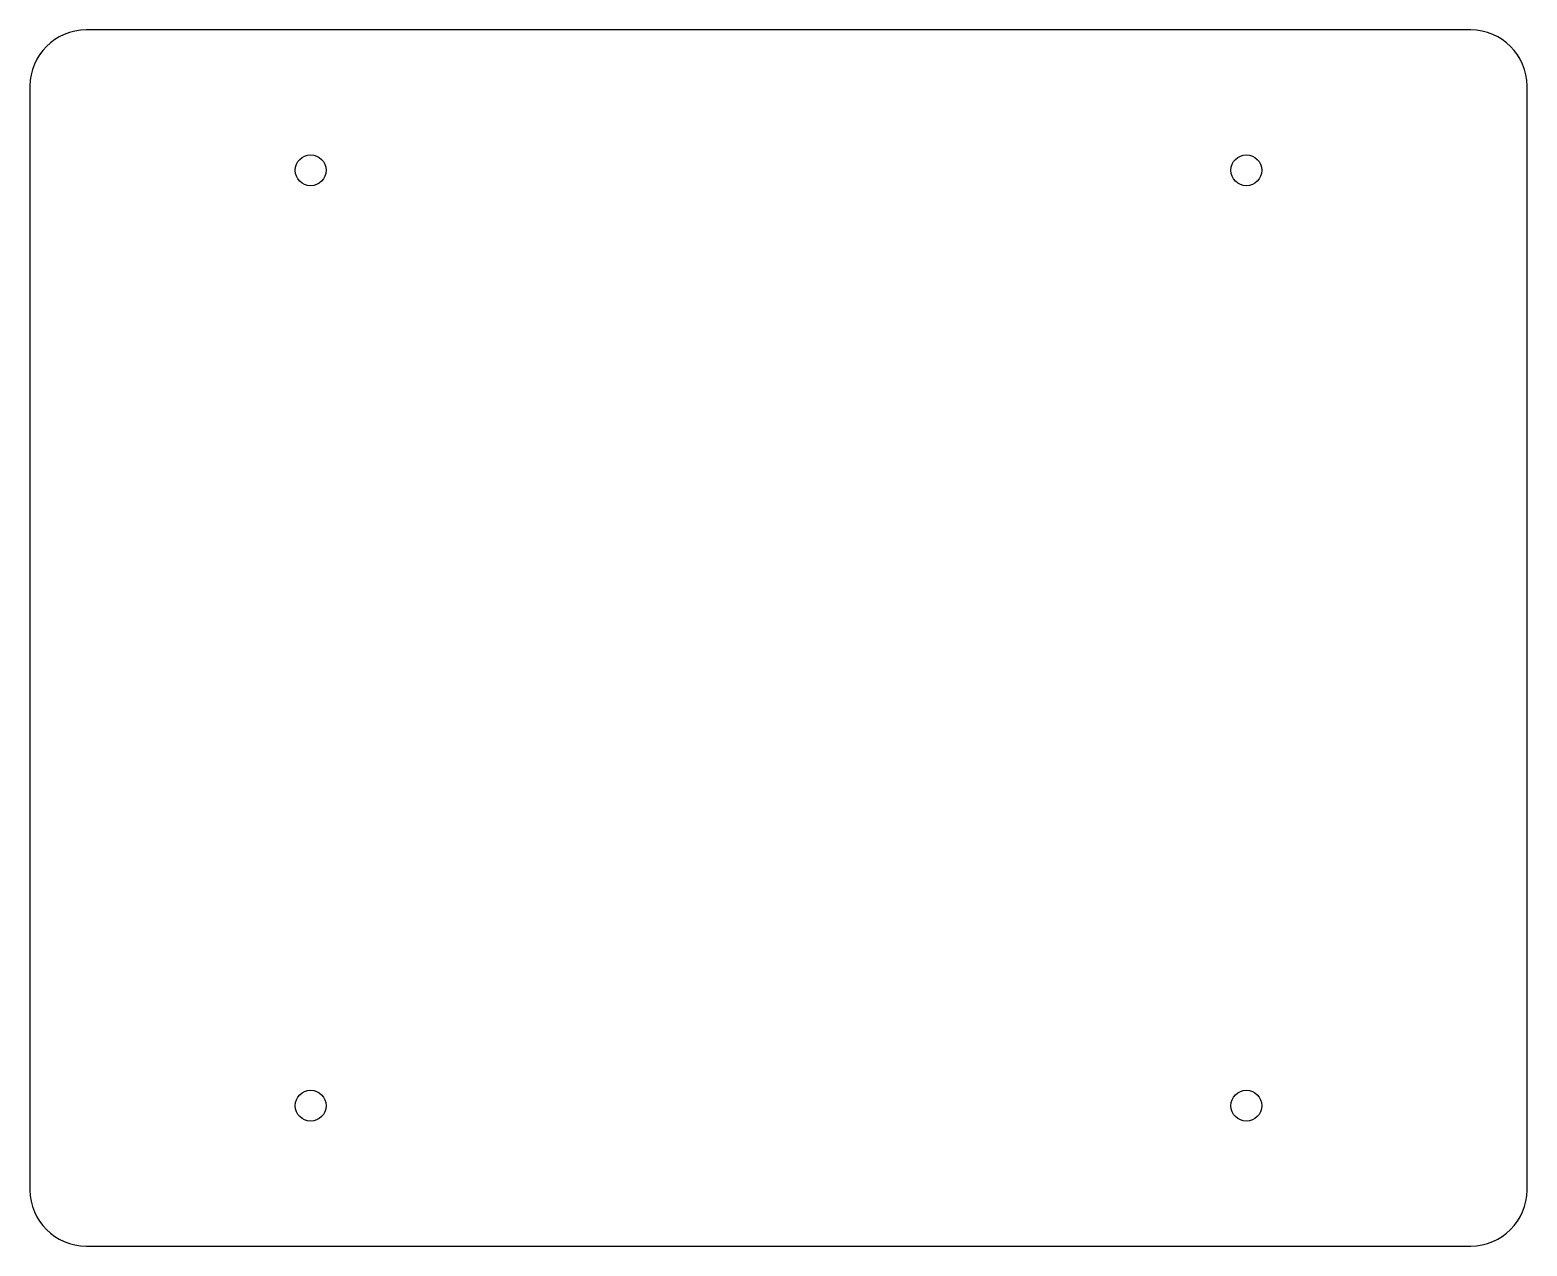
# Model space of a CAD drawing. Header units: millimetres. Extents: x 0 to 160, y 0 to 130.
import ezdxf

# ---------------------------------------------------------------- set-up
doc = ezdxf.new("R2010")
doc.units = ezdxf.units.MM

msp = doc.modelspace()

# ---------------------------------------------------------------- linework, layer by layer
for p, q in [((154, 130), (6, 130)), ((0, 124), (0, 6)), ((160, 6), (160, 124)), ((6, 0), (154, 0))]:
    msp.add_line(p, q)
for centre in [(30, 115), (130, 115), (30, 15), (130, 15)]:
    msp.add_circle(centre, 1.65)
for centre, start, end in [((6, 124), 90, 180), ((154, 124), 0, 90), ((6, 6), 180, 270), ((154, 6), 270, 360)]:
    msp.add_arc(centre, 6, start, end)

doc.saveas('drawing.dxf')
